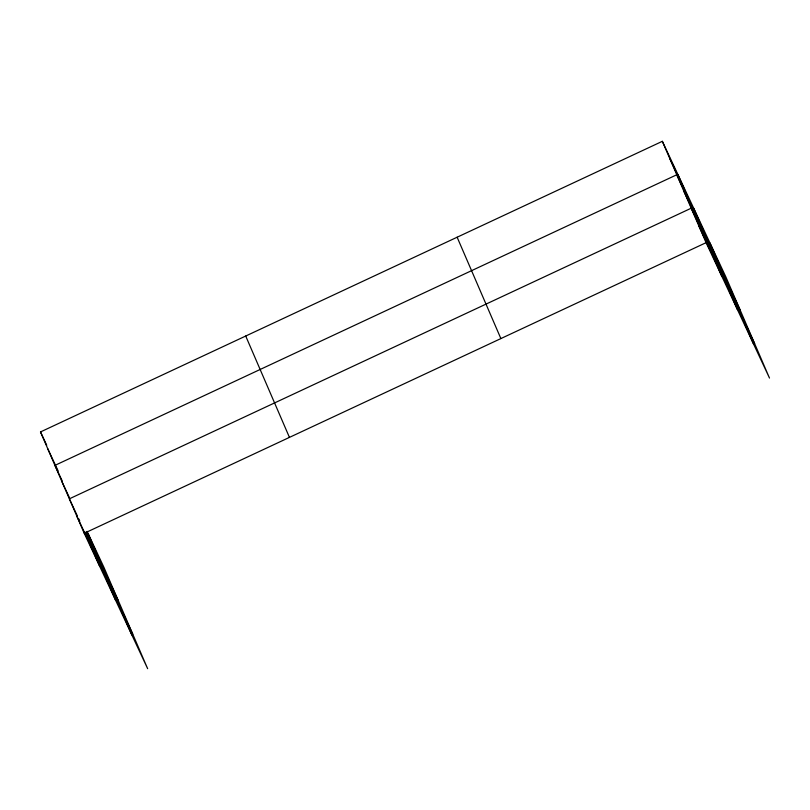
<?xml version="1.0" encoding="UTF-8"?>
<svg xmlns="http://www.w3.org/2000/svg" width="810" height="810" viewBox="0 0 810 810"><rect width="100%" height="100%" fill="white"/><g stroke="black" fill="none" stroke-linecap="round" stroke-linejoin="round"><path stroke-width="1.21" d="M87.085 531.37L103.923 567.324L147.653 668.685L84.23 533.294L40.5 431.933L662.347 141.315L725.77 276.706L769.5 378.067L706.077 242.676L662.347 141.315M84.23 533.294L706.077 242.676M669.556 158.041L685.128 191.281M740.198 310.149L676.775 174.768L54.928 465.385L62.198 480.897M683.994 191.494L699.567 224.724M754.626 343.602L691.213 208.21L69.366 498.828L77.153 515.454M698.645 225.443L714.217 258.684M40.5 431.933L46.727 445.227M47.719 448.659L58.097 470.812M118.351 600.767L86.295 532.332L115.597 600.24M62.147 482.112L69.417 497.623M78.702 518.775L79.745 520.992M132.789 634.22L84.939 532.069L99.802 566.534M76.798 516.061L92.37 549.301M709.975 242.99L753.705 344.361M693.704 208.261L737.444 309.623M677.919 174.555L721.649 275.916M457.134 237.219L500.874 338.58M245.713 336.029L289.443 437.39M88.128 533.608L131.868 634.979"/></g></svg>
